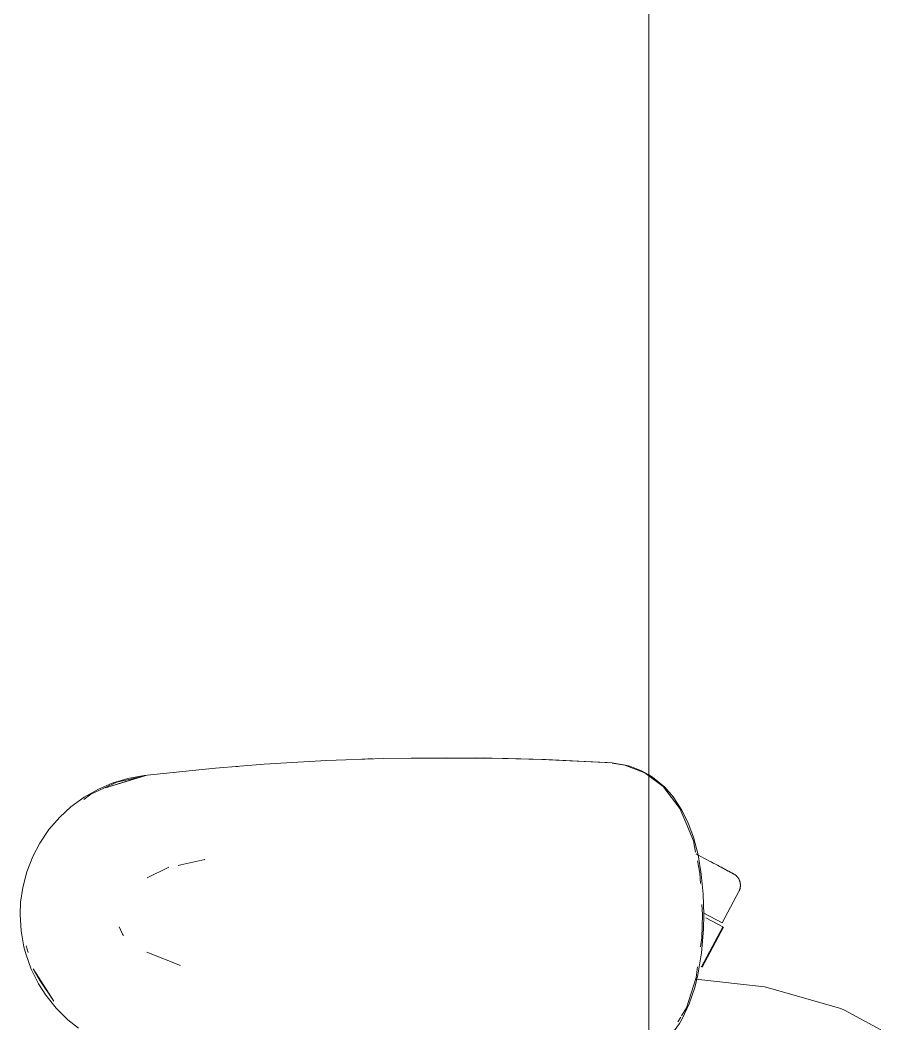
# Model space of a CAD drawing. Header units: millimetres. Extents: x 155927 to 295199, y -4084 to 97293.
# Drawn here: x 200256.5 to 200522.6, y 32394.6 to 32704.8 of the extents above; entities that cross this region are included whole.
import ezdxf

# ---------------------------------------------------------------- set-up
doc = ezdxf.new("R2010")
doc.units = ezdxf.units.MM
doc.header["$MEASUREMENT"] = 0
doc.layers.add('G-IMPT', color=8, linetype='CONTINUOUS', lineweight=9)
doc.layers.add('I-FURN', color=8, linetype='CONTINUOUS', lineweight=9)

msp = doc.modelspace()

# ---------------------------------------------------------------- linework, layer by layer
at = {"layer": 'G-IMPT'}
for p, q in [((200331.98, 32474.8), (200316.92, 32473.55)), ((200331.98, 32474.8), (200337.07, 32475.12)), ((200337.07, 32475.12), (200351.21, 32475.93)), ((200357.23, 32476.19), (200351.21, 32475.93)), ((200357.23, 32476.19), (200368.99, 32476.57)), ((200362.12, 32476.33), (200364.05, 32476.44)), ((200364.05, 32476.44), (200365.55, 32476.45)), ((200377.41, 32476.74), (200368.99, 32476.57)), ((200377.41, 32476.74), (200388.2, 32476.83)), ((200377.41, 32476.74), (200397.59, 32476.79)), ((200377.41, 32476.74), (200407.43, 32476.62)), ((200407.43, 32476.62), (200388.2, 32476.83)), ((200396.69, 32476.74), (200399.63, 32476.77)), ((200397.59, 32476.79), (200407.43, 32476.62)), ((200397.59, 32476.79), (200418.99, 32476.28)), ((200397.59, 32476.79), (200417.78, 32476.32)), ((200399.63, 32476.77), (200401.54, 32476.69)), ((200407.43, 32476.62), (200418.99, 32476.28)), ((200418.99, 32476.28), (200417.78, 32476.32)), ((200417.78, 32476.32), (200439.56, 32475.23)), ((200417.78, 32476.32), (200437.96, 32475.35)), ((200418.99, 32476.28), (200439.56, 32475.23)), ((200439.56, 32475.23), (200437.96, 32475.35)), ((200439.56, 32475.23), (200441.21, 32474.98)), ((200443.43, 32474.52), (200439.58, 32475.1)), ((200443.61, 32474.54), (200441.21, 32474.98)), ((200312.79, 32473.2), (200294.87, 32471.3)), ((200316.92, 32473.55), (200312.79, 32473.2)), ((200323.8, 32474.15), (200322.12, 32473.98)), ((200443.43, 32474.52), (200449.62, 32472.11)), ((200443.61, 32474.54), (200444.95, 32474.17)), ((200448.59, 32472.78), (200444.95, 32474.17)), ((200448.59, 32472.78), (200450.83, 32471.5)), ((200449.62, 32472.11), (200450.83, 32471.21)), ((200286.41, 32469.25), (200278.35, 32465.52)), ((200280.72, 32467.13), (200284.96, 32468.94)), ((200295.38, 32471.3), (200282.92, 32467.47)), ((200282.92, 32467.47), (200292.06, 32470.38)), ((200284.96, 32468.94), (200289.82, 32470.4)), ((200286.41, 32469.25), (200294.81, 32471.17)), ((200294.87, 32471.3), (200289.82, 32470.4)), ((200295.38, 32471.3), (200292.06, 32470.38)), ((200450.83, 32471.5), (200452.03, 32470.82)), ((200450.83, 32471.21), (200455.25, 32467.94)), ((200452.03, 32470.82), (200455.77, 32467.74)), ((200276.24, 32463.92), (200278.35, 32465.52)), ((200280.72, 32467.13), (200276.28, 32464.61)), ((200455.25, 32467.94), (200460.46, 32461.15)), ((200458.43, 32464.7), (200455.77, 32467.74)), ((200272.2, 32461.62), (200276.28, 32464.61)), ((200461.09, 32460.65), (200458.43, 32464.7)), ((200272.2, 32461.62), (200268.76, 32458.45)), ((200460.46, 32461.15), (200462.3, 32456.76)), ((200461.09, 32460.65), (200463.07, 32456.58)), ((200265.44, 32454.62), (200268.76, 32458.45)), ((200464.63, 32451.13), (200462.3, 32456.76)), ((200464.66, 32452.25), (200463.07, 32456.58)), ((200262.61, 32450.45), (200265.44, 32454.62)), ((200262.61, 32450.45), (200260.42, 32446.29)), ((200464.63, 32451.13), (200465.34, 32447.67)), ((200464.66, 32452.25), (200466.09, 32446.77)), ((200260.42, 32446.29), (200258.58, 32441.57)), ((200305.39, 32443.55), (200306.15, 32443.76)), ((200313.58, 32445.33), (200306.15, 32443.76)), ((200313.5, 32445.31), (200313.58, 32445.33)), ((200465.9, 32444.92), (200466.67, 32441.17)), ((200467.09, 32440.83), (200466.09, 32446.77)), ((200257.32, 32436.71), (200258.58, 32441.57)), ((200295.75, 32439.72), (200302.53, 32442.99)), ((200466.67, 32441.17), (200466.87, 32437.97)), ((200467.09, 32440.83), (200467.65, 32434.68)), ((200257.32, 32436.71), (200256.67, 32432.19)), ((200467.83, 32428.35), (200467.65, 32434.68)), ((200256.5, 32428.35), (200256.67, 32432.19)), ((200467.27, 32431.46), (200467.46, 32428.35)), ((200256.5, 32428.35), (200256.8, 32423.31)), ((200467.23, 32421.18), (200467.46, 32428.35)), ((200467.74, 32423.84), (200467.83, 32428.35)), ((200256.8, 32423.31), (200257.68, 32418.36)), ((200287.12, 32424.52), (200288.13, 32422.3)), ((200288.13, 32422.3), (200288.43, 32421.85)), ((200467.74, 32423.84), (200467.17, 32416.52)), ((200467.23, 32421.18), (200466.83, 32418.4)), ((200257.68, 32418.36), (200258.24, 32416.23)), ((200259.95, 32411.46), (200258.24, 32416.23)), ((200259.04, 32416.67), (200258.42, 32418.7)), ((200306.08, 32412.63), (200295.66, 32416.77)), ((200466.05, 32409.76), (200467.17, 32416.52)), ((200259.95, 32411.46), (200262.19, 32406.95)), ((200260.6, 32411.55), (200262.76, 32407.88)), ((200260.6, 32411.55), (200266.92, 32401.6)), ((200465.07, 32405.84), (200466.05, 32409.76)), ((200465.96, 32412.21), (200465.5, 32408.92)), ((200262.19, 32406.95), (200264.46, 32403.4)), ((200262.76, 32407.88), (200266.92, 32401.6)), ((200465.5, 32408.92), (200462.47, 32399.53)), ((200465.38, 32408.42), (200486.66, 32406)), ((200267.65, 32399.42), (200264.46, 32403.4)), ((200465.07, 32405.84), (200463.33, 32400.75)), ((200488.92, 32405.37), (200486.66, 32406)), ((200488.92, 32405.37), (200510.27, 32399.36)), ((200463.33, 32400.75), (200461.13, 32396.11)), ((200267.65, 32399.42), (200271.26, 32395.87)), ((200462.47, 32399.53), (200461, 32397.08)), ((200510.27, 32399.36), (200511.38, 32398.76)), ((200511.38, 32398.76), (200522.62, 32392.75)), ((200271.26, 32395.87), (200274.56, 32393.25)), ((200457.88, 32391.28), (200460.32, 32394.74)), ((200460.72, 32396.61), (200459.86, 32395.17)), ((200461.13, 32396.11), (200460.32, 32394.74))]:
    msp.add_line(p, q, dxfattribs=at)
at = {"layer": 'I-FURN'}
for p, q in [((200450.83, 32826.14), (200450.83, 31426.14)), ((200450.83, 31426.14), (200450.83, 32826.14)), ((200466.31, 32446.65), (200465.48, 32447.09)), ((200467.13, 32446.21), (200466.31, 32446.65)), ((200467.91, 32445.8), (200467.13, 32446.21)), ((200468.68, 32445.39), (200467.91, 32445.8)), ((200469.41, 32445), (200468.68, 32445.39)), ((200470.12, 32444.62), (200469.41, 32445)), ((200470.8, 32444.26), (200470.12, 32444.62)), ((200471.44, 32443.92), (200470.8, 32444.26)), ((200472.06, 32443.59), (200471.44, 32443.92)), ((200472.64, 32443.28), (200472.06, 32443.59)), ((200472.33, 32443.45), (200472.9, 32443.14)), ((200473.2, 32442.99), (200472.64, 32443.28)), ((200472.9, 32443.14), (200473.44, 32442.86)), ((200473.71, 32442.71), (200473.2, 32442.99)), ((200473.44, 32442.86), (200473.94, 32442.59)), ((200474.19, 32442.46), (200473.71, 32442.71)), ((200473.94, 32442.59), (200474.4, 32442.34)), ((200474.64, 32442.22), (200474.19, 32442.46)), ((200474.4, 32442.34), (200474.83, 32442.12)), ((200475.05, 32442), (200474.64, 32442.22)), ((200474.83, 32442.12), (200475.23, 32441.91)), ((200475.42, 32441.8), (200475.05, 32442)), ((200475.23, 32441.91), (200475.58, 32441.72)), ((200475.76, 32441.62), (200475.42, 32441.8)), ((200475.58, 32441.72), (200475.9, 32441.55)), ((200476.06, 32441.47), (200475.76, 32441.62)), ((200475.9, 32441.55), (200476.18, 32441.4)), ((200476.31, 32441.33), (200476.06, 32441.47)), ((200476.18, 32441.4), (200476.42, 32441.27)), ((200476.53, 32441.21), (200476.31, 32441.33)), ((200476.42, 32441.27), (200476.62, 32441.17)), ((200476.71, 32441.12), (200476.53, 32441.21)), ((200476.62, 32441.17), (200476.78, 32441.08)), ((200476.85, 32441.04), (200476.71, 32441.12)), ((200476.78, 32441.08), (200476.91, 32441.01)), ((200476.95, 32440.99), (200476.85, 32441.04)), ((200476.91, 32441.01), (200476.99, 32440.97)), ((200477.01, 32440.96), (200476.95, 32440.99)), ((200476.99, 32440.97), (200477.03, 32440.95)), ((200477.03, 32440.95), (200477.01, 32440.96)), ((200477.03, 32440.95), (200477.18, 32440.87)), ((200477.03, 32440.95), (200477.03, 32440.95)), ((200477.18, 32440.87), (200477.31, 32440.78)), ((200477.31, 32440.78), (200477.45, 32440.69)), ((200477.45, 32440.69), (200477.58, 32440.6)), ((200477.58, 32440.6), (200477.7, 32440.5)), ((200477.7, 32440.5), (200477.83, 32440.39)), ((200477.83, 32440.39), (200477.94, 32440.28)), ((200477.94, 32440.28), (200478.06, 32440.17)), ((200478.06, 32440.17), (200478.17, 32440.05)), ((200478.17, 32440.05), (200478.27, 32439.93)), ((200478.27, 32439.93), (200478.37, 32439.8)), ((200478.37, 32439.8), (200478.46, 32439.67)), ((200478.46, 32439.67), (200478.55, 32439.53)), ((200478.55, 32439.53), (200478.64, 32439.4)), ((200478.64, 32439.4), (200478.71, 32439.26)), ((200478.71, 32439.26), (200478.79, 32439.11)), ((200478.79, 32439.11), (200478.85, 32438.96)), ((200478.85, 32438.96), (200478.91, 32438.81)), ((200478.91, 32438.81), (200478.97, 32438.66)), ((200478.97, 32438.66), (200479.01, 32438.51)), ((200479.01, 32438.51), (200479.06, 32438.35)), ((200479.06, 32438.35), (200479.09, 32438.2)), ((200479.09, 32438.2), (200479.12, 32438.04)), ((200479.12, 32438.04), (200479.14, 32437.88)), ((200479.14, 32437.88), (200479.16, 32437.72)), ((200479.16, 32437.72), (200479.17, 32437.56)), ((200479.17, 32437.56), (200479.17, 32437.4)), ((200473.55, 32425.81), (200478.7, 32435.49)), ((200478.72, 32435.53), (200478.7, 32435.49)), ((200478.79, 32435.68), (200478.72, 32435.53)), ((200478.86, 32435.83), (200478.79, 32435.68)), ((200478.92, 32435.98), (200478.86, 32435.83)), ((200478.97, 32436.13), (200478.92, 32435.98)), ((200479.02, 32436.28), (200478.97, 32436.13)), ((200479.06, 32436.44), (200479.02, 32436.28)), ((200479.09, 32436.59), (200479.06, 32436.44)), ((200479.12, 32436.75), (200479.09, 32436.59)), ((200479.14, 32436.91), (200479.12, 32436.75)), ((200479.16, 32437.07), (200479.14, 32436.91)), ((200479.17, 32437.23), (200479.16, 32437.07)), ((200479.17, 32437.4), (200479.17, 32437.23)), ((200467.92, 32428.8), (200473.55, 32425.81)), ((200468.44, 32427.39), (200473.74, 32424.58)), ((200473.74, 32424.58), (200467.16, 32412.22)), ((200467.33, 32412.13), (200473.91, 32424.49)), ((200467.16, 32412.22), (200467.07, 32412.27))]:
    msp.add_line(p, q, dxfattribs=at)

doc.saveas('drawing.dxf')
